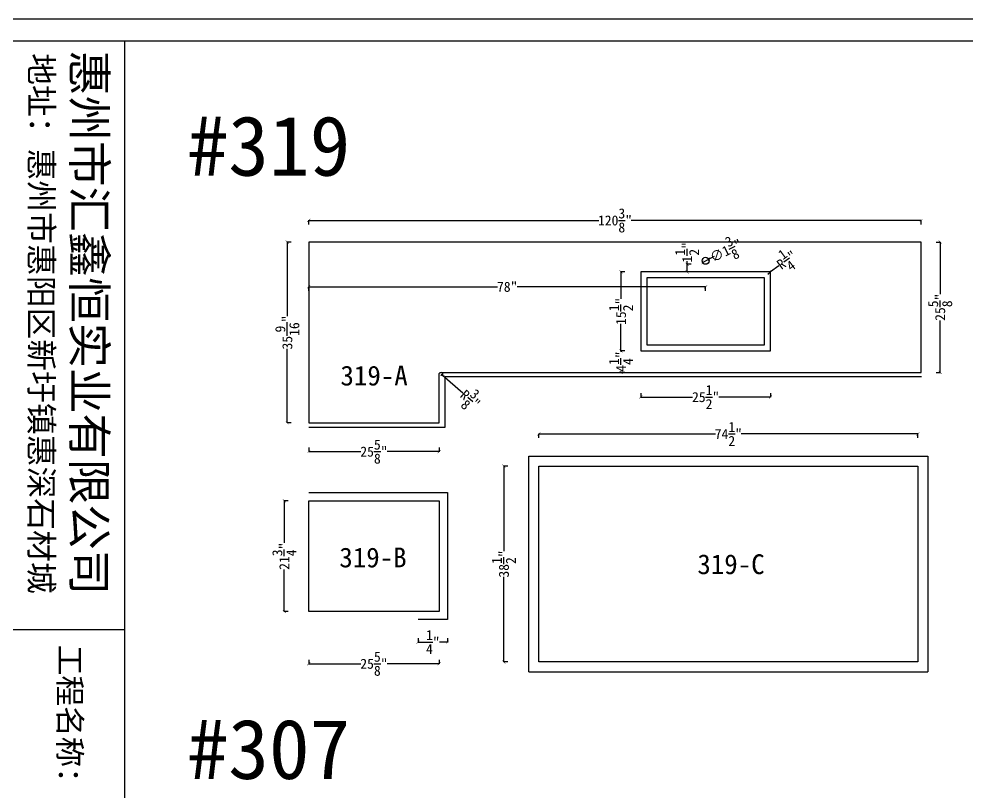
# Model space of a CAD drawing. Header units: millimetres. Extents: x 3183 to 64783, y -8707 to 2293.
# Drawn here: x 18934 to 23667, y -1568 to 2293 of the extents above; entities that cross this region are included whole.
import ezdxf
from ezdxf.lldxf.tags import DXFTag

# ---------------------------------------------------------------- set-up
doc = ezdxf.new("R2010")
doc.units = ezdxf.units.MM
for name, color, linetype in [('大样', 3, 'Continuous'), ('标注', 1, 'Continuous'), ('框', 4, 'Continuous'), ('编号', 6, 'Continuous')]:
    doc.layers.add(name, color=color, linetype=linetype)
doc.styles.get("Standard").update_dxf_attribs({"font": 'arial.ttf'})
doc.styles.add('样式 1', font='NSimSun.ttf')
tags = doc.linetypes.add('MB', pattern='A,0.5,-0.2,["MB",Standard,S=0.1,R=0,X=-0.1,Y=-0.05],-0.2', length=0.9).pattern_tags.tags
tags[6] = DXFTag(74, 10)
doc.linetypes.add('ZIGZAG', pattern='A,0.00254,-5.08,[131,ltypeshp.shx,S=5.08,R=0,X=-5.08,Y=0],-10.16,[131,ltypeshp.shx,S=5.08,R=180,X=5.08,Y=0],-5.08', length=20.32254)
doc.dimstyles.new('英寸', dxfattribs={"dimtxt": 50, "dimasz": 15, "dimexe": 1, "dimexo": 0.5, "dimtad": 0, "dimdec": 4, "dimlfac": 0.03937, "dimlunit": 5, "dimtxsty": '样式 1', "dimblk": 'ARCHTICK', "dimcen": 2.5, "dimclrt": 1, "dimadec": 0, "dimazin": 0, "dimtfac": 1, "dimtdec": 4, "dimtmove": 0, "dimatfit": 3, "dimfxl": 20, "dimfxlon": 1, "dimtolj": 1, "dimarcsym": 0})

# ---------------------------------------------------------------- blocks, each defined once
blk = doc.blocks.new('框')
at = {"layer": '框'}
for p, q in [((16501.7, -6593.4), (26301.7, -6593.4)), ((19174.7, -6593.4), (19174.7, -7291.7))]:
    blk.add_line(p, q, dxfattribs=at)
for points in [[(16401.7, -391.7), (26401.7, -391.7), (26401.7, -7391.7), (16401.7, -7391.7)], [(16501.7, -491.7), (26301.7, -491.7), (26301.7, -7291.7), (16501.7, -7291.7)]]:
    blk.add_lwpolyline(points, close=True, dxfattribs=at)
at = {"layer": '框', "style": '样式 1'}
for s, height, p in [('惠州市汇鑫恒实业有限公司', 151.106, (16544.1, -6828.5)), ('地址：惠州市惠阳区新圩镇惠深石材城', 105.84, (16557.1, -7023.4))]:
    blk.add_text(s, height=height, dxfattribs=at).set_placement(p)
for tag, p in [('制图人：', (20840.1, -6764.8)), ('出图日期：', (22426.6, -6767.5)), ('图号：', (24401.3, -6776.7)), ('工程名称：', (19243.4, -6892.1)), ('车间确认：', (20840.1, -7012.5)), ('出货日期：', (22426.6, -7010.9)), ('工程编号：', (24384.7, -7131.5)), ('位置：', (19243.4, -7239.7)), ('确认：', (20840.1, -7240)), ('单位：', (22426.6, -7248.8))]:
    blk.add_attdef(tag, p, '', height=101.9, dxfattribs=at)
blk = doc.blocks.new('_ArchTick')
at = {"color": 0, "linetype": 'ByBlock', "const_width": 0.15}
blk.add_lwpolyline([(-0.5, -0.5), (0.5, 0.5)], dxfattribs=at)
blk = doc.blocks.new('*D165')
at = {"layer": 'Defpoints', "color": 0, "transparency": 16777216}
for p in [(23421.5, 220.2), (21529.2, -138.2), (23421.5, -138.2)]:
    blk.add_point(p, dxfattribs=at)
at = {"layer": '标注', "color": 0, "lineweight": -2, "transparency": 16777216}
for p, q in [((21529.2, 200.2), (21529.2, 221.2)), ((21529.2, 220.2), (22410.6, 220.2)), ((23421.5, 220.2), (22540.1, 220.2)), ((23421.5, 200.2), (23421.5, 221.2))]:
    blk.add_line(p, q, dxfattribs=at)
at = {"layer": '标注', "color": 0, "lineweight": -2, "transparency": 16777216, "xscale": 15, "yscale": 15, "zscale": 15, "rotation": 180}
blk.add_blockref('_ArchTick', (21529.2, 220.2), dxfattribs=at)
at = {"layer": '标注', "color": 0, "lineweight": -2, "transparency": 16777216, "xscale": 15, "yscale": 15, "zscale": 15}
blk.add_blockref('_ArchTick', (23421.5, 220.2), dxfattribs=at)
at = {"layer": '标注', "color": 1, "transparency": 16777216, "insert": (22475.4, 220.2), "char_height": 50, "attachment_point": 5, "style": '样式 1'}
blk.add_mtext('\\A1;74{\\H1x;\\S1/2;}"', dxfattribs=at)
blk = doc.blocks.new('*D166')
at = {"layer": 'Defpoints', "color": 0, "transparency": 16777216}
for p in [(21354.7, 59.4), (21729.3, 59.4), (21729.3, -918.5)]:
    blk.add_point(p, dxfattribs=at)
at = {"layer": '标注', "color": 0, "lineweight": -2, "transparency": 16777216}
for p, q in [((21374.7, 59.4), (21353.7, 59.4)), ((21354.7, 59.4), (21354.7, -364.6)), ((21354.7, -918.5), (21354.7, -494.4)), ((21374.7, -918.5), (21353.7, -918.5))]:
    blk.add_line(p, q, dxfattribs=at)
at = {"layer": '标注', "color": 0, "lineweight": -2, "transparency": 16777216, "xscale": 15, "yscale": 15, "zscale": 15}
for p, rotation in [((21354.7, 59.4), 90), ((21354.7, -918.5), 270)]:
    blk.add_blockref('_ArchTick', p, dxfattribs=dict(at, rotation=rotation))
at = {"layer": '标注', "color": 1, "transparency": 16777216, "insert": (21354.7, -429.5), "char_height": 50, "attachment_point": 5, "rotation": 90, "style": '样式 1'}
blk.add_mtext('\\A1;38{\\H1x;\\S1/2;}"', dxfattribs=at)
blk = doc.blocks.new('*D172')
at = {"layer": 'Defpoints', "color": 0, "transparency": 16777216}
for p in [(22269.6, 1067.2), (22362, 1067.2), (22362, 1029.1)]:
    blk.add_point(p, dxfattribs=at)
at = {"layer": '标注', "color": 0, "lineweight": -2, "transparency": 16777216}
for p, q in [((22289.6, 1067.2), (22268.6, 1067.2)), ((22269.6, 1067.2), (22269.6, 1082.2)), ((22269.6, 1029.1), (22269.6, 1067.2)), ((22289.6, 1029.1), (22268.6, 1029.1))]:
    blk.add_line(p, q, dxfattribs=at)
at = {"layer": '标注', "color": 0, "lineweight": -2, "transparency": 16777216, "xscale": 15, "yscale": 15, "zscale": 15}
for p, rotation in [((22269.6, 1067.2), 90), ((22269.6, 1029.1), 270)]:
    blk.add_blockref('_ArchTick', p, dxfattribs=dict(at, rotation=rotation))
at = {"layer": '标注', "color": 1, "transparency": 16777216, "insert": (22269.6, 1127.2), "char_height": 50, "attachment_point": 5, "rotation": 90, "style": '样式 1'}
blk.add_mtext('\\A1;1{\\H1x;\\S1/2;}"', dxfattribs=at)
blk = doc.blocks.new('*D173')
at = {"layer": 'Defpoints', "color": 0, "transparency": 16777216}
for p in [(22377.6, 1092.4), (22346.3, 1076.9)]:
    blk.add_point(p, dxfattribs=at)
at = {"layer": '标注', "color": 0, "lineweight": -2, "transparency": 16777216}
for p in [(22346.3, 1076.9), (22404.5, 1105.7)]:
    blk.add_line(p, (22377.6, 1092.4), dxfattribs=at)
at = {"layer": '标注', "color": 0, "lineweight": -2, "transparency": 16777216, "xscale": 15, "yscale": 15, "zscale": 15}
for p, rotation in [((22377.6, 1092.4), 206.362346769174), ((22346.3, 1076.9), 26.36234676917398)]:
    blk.add_blockref('_ArchTick', p, dxfattribs=dict(at, rotation=rotation))
at = {"layer": '标注', "color": 1, "transparency": 16777216, "insert": (22463.9, 1135.1), "char_height": 50, "attachment_point": 5, "rotation": 26.3623, "style": '样式 1'}
blk.add_mtext('\\A1;∅1{\\H1x;\\S3/8;}"', dxfattribs=at)
blk = doc.blocks.new('*D171')
at = {"layer": 'Defpoints', "color": 0, "transparency": 16777216}
for p in [(22671.8, 1018.7), (22685.8, 1029.1)]:
    blk.add_point(p, dxfattribs=at)
at = {"layer": '标注', "color": 0, "lineweight": -2, "transparency": 16777216}
for p in [(22727, 1059.5), (22671.8, 1018.7)]:
    blk.add_line(p, (22685.8, 1029.1), dxfattribs=at)
at = {"layer": '标注', "color": 0, "lineweight": -2, "transparency": 16777216, "xscale": 15, "yscale": 15, "zscale": 15, "rotation": 216.456485852191}
blk.add_blockref('_ArchTick', (22685.8, 1029.1), dxfattribs=at)
at = {"layer": '标注', "color": 1, "transparency": 16777216, "insert": (22766.8, 1088.9), "char_height": 50, "attachment_point": 5, "rotation": 36.4565, "style": '样式 1'}
blk.add_mtext('\\A1;R\\S1/4;"', dxfattribs=at)
blk = doc.blocks.new('*D192')
at = {"layer": 'Defpoints', "color": 0, "transparency": 16777216}
for p in [(23438.3, 1286.5), (20380.8, 1178.3), (23438.3, 1178.3)]:
    blk.add_point(p, dxfattribs=at)
at = {"layer": '标注', "color": 0, "lineweight": -2, "transparency": 16777216}
for p, q in [((20380.8, 1266.5), (20380.8, 1287.5)), ((20380.8, 1286.5), (21828.3, 1286.5)), ((23438.3, 1286.5), (21990.7, 1286.5)), ((23438.3, 1266.5), (23438.3, 1287.5))]:
    blk.add_line(p, q, dxfattribs=at)
at = {"layer": '标注', "color": 0, "lineweight": -2, "transparency": 16777216, "xscale": 15, "yscale": 15, "zscale": 15, "rotation": 180}
blk.add_blockref('_ArchTick', (20380.8, 1286.5), dxfattribs=at)
at = {"layer": '标注', "color": 0, "lineweight": -2, "transparency": 16777216, "xscale": 15, "yscale": 15, "zscale": 15}
blk.add_blockref('_ArchTick', (23438.3, 1286.5), dxfattribs=at)
at = {"layer": '标注', "color": 1, "transparency": 16777216, "insert": (21909.5, 1286.5), "char_height": 50, "attachment_point": 5, "style": '样式 1'}
blk.add_mtext('\\A1;120{\\H1x;\\S3/8;}"', dxfattribs=at)
blk = doc.blocks.new('*D193')
at = {"layer": 'Defpoints', "color": 0, "transparency": 16777216}
for p in [(20380.8, 1178.3), (20273.6, 275), (20380.8, 275)]:
    blk.add_point(p, dxfattribs=at)
at = {"layer": '标注', "color": 0, "lineweight": -2, "transparency": 16777216}
for p, q in [((20293.6, 1178.3), (20272.6, 1178.3)), ((20273.6, 1178.3), (20273.6, 807.6)), ((20273.6, 275), (20273.6, 645.7)), ((20293.6, 275), (20272.6, 275))]:
    blk.add_line(p, q, dxfattribs=at)
at = {"layer": '标注', "color": 0, "lineweight": -2, "transparency": 16777216, "xscale": 15, "yscale": 15, "zscale": 15}
for p, rotation in [((20273.6, 1178.3), 90), ((20273.6, 275), 270)]:
    blk.add_blockref('_ArchTick', p, dxfattribs=dict(at, rotation=rotation))
at = {"layer": '标注', "color": 1, "transparency": 16777216, "insert": (20273.6, 726.7), "char_height": 50, "attachment_point": 5, "rotation": 90, "style": '样式 1'}
blk.add_mtext('\\A1;35{\\H1x;\\S9/16;}"', dxfattribs=at)
blk = doc.blocks.new('*D194')
at = {"layer": 'Defpoints', "color": 0, "transparency": 16777216}
for p in [(20380.8, 954.5), (20380.8, 635.4), (22362, 635.4)]:
    blk.add_point(p, dxfattribs=at)
at = {"layer": '标注', "color": 0, "lineweight": -2, "transparency": 16777216}
for p, q in [((20380.8, 934.5), (20380.8, 955.5)), ((20380.8, 954.5), (21322.3, 954.5)), ((22362, 954.5), (21420.5, 954.5)), ((22362, 934.5), (22362, 955.5))]:
    blk.add_line(p, q, dxfattribs=at)
at = {"layer": '标注', "color": 0, "lineweight": -2, "transparency": 16777216, "xscale": 15, "yscale": 15, "zscale": 15, "rotation": 180}
blk.add_blockref('_ArchTick', (20380.8, 954.5), dxfattribs=at)
at = {"layer": '标注', "color": 0, "lineweight": -2, "transparency": 16777216, "xscale": 15, "yscale": 15, "zscale": 15}
blk.add_blockref('_ArchTick', (22362, 954.5), dxfattribs=at)
at = {"layer": '标注', "color": 1, "transparency": 16777216, "insert": (21371.4, 954.5), "char_height": 50, "attachment_point": 5, "style": '样式 1'}
blk.add_mtext('\\A1;78"', dxfattribs=at)
blk = doc.blocks.new('*D195')
at = {"layer": 'Defpoints', "color": 0, "transparency": 16777216}
for p in [(21939.4, 1029.1), (22096.6, 1029.1), (22096.6, 635.4)]:
    blk.add_point(p, dxfattribs=at)
at = {"layer": '标注', "color": 0, "lineweight": -2, "transparency": 16777216}
for p, q in [((21959.4, 1029.1), (21938.4, 1029.1)), ((21939.4, 1029.1), (21939.4, 895.1)), ((21939.4, 635.4), (21939.4, 769.3)), ((21959.4, 635.4), (21938.4, 635.4))]:
    blk.add_line(p, q, dxfattribs=at)
at = {"layer": '标注', "color": 0, "lineweight": -2, "transparency": 16777216, "xscale": 15, "yscale": 15, "zscale": 15}
for p, rotation in [((21939.4, 1029.1), 90), ((21939.4, 635.4), 270)]:
    blk.add_blockref('_ArchTick', p, dxfattribs=dict(at, rotation=rotation))
at = {"layer": '标注', "color": 1, "transparency": 16777216, "insert": (21939.4, 832.2), "char_height": 50, "attachment_point": 5, "rotation": 90, "style": '样式 1'}
blk.add_mtext('\\A1;15{\\H1x;\\S1/2;}"', dxfattribs=at)
blk = doc.blocks.new('*D196')
at = {"layer": 'Defpoints', "color": 0, "transparency": 16777216}
for p in [(22162, 635.4), (21939.4, 527.4), (22162, 527.4)]:
    blk.add_point(p, dxfattribs=at)
at = {"layer": '标注', "color": 0, "lineweight": -2, "transparency": 16777216}
for p, q in [((21959.4, 635.4), (21938.4, 635.4)), ((21939.4, 635.4), (21939.4, 630.8)), ((21959.4, 527.4), (21938.4, 527.4)), ((21939.4, 527.4), (21939.4, 532))]:
    blk.add_line(p, q, dxfattribs=at)
at = {"layer": '标注', "color": 0, "lineweight": -2, "transparency": 16777216, "xscale": 15, "yscale": 15, "zscale": 15}
for p, rotation in [((21939.4, 635.4), 90), ((21939.4, 527.4), 270)]:
    blk.add_blockref('_ArchTick', p, dxfattribs=dict(at, rotation=rotation))
at = {"layer": '标注', "color": 1, "transparency": 16777216, "insert": (21939.4, 581.4), "char_height": 50, "attachment_point": 5, "rotation": 90, "style": '样式 1'}
blk.add_mtext('\\A1;4{\\H1x;\\S1/4;}"', dxfattribs=at)
blk = doc.blocks.new('*D197')
at = {"layer": 'Defpoints', "color": 0, "transparency": 16777216}
for p in [(22038.1, 723.8), (22685.8, 723.8), (22685.8, 404.2)]:
    blk.add_point(p, dxfattribs=at)
at = {"layer": '标注', "color": 0, "lineweight": -2, "transparency": 16777216}
for p, q in [((22038.1, 424.2), (22038.1, 403.2)), ((22038.1, 404.2), (22296.8, 404.2)), ((22685.8, 404.2), (22427.1, 404.2)), ((22685.8, 424.2), (22685.8, 403.2))]:
    blk.add_line(p, q, dxfattribs=at)
at = {"layer": '标注', "color": 0, "lineweight": -2, "transparency": 16777216, "xscale": 15, "yscale": 15, "zscale": 15, "rotation": 180}
blk.add_blockref('_ArchTick', (22038.1, 404.2), dxfattribs=at)
at = {"layer": '标注', "color": 0, "lineweight": -2, "transparency": 16777216, "xscale": 15, "yscale": 15, "zscale": 15}
blk.add_blockref('_ArchTick', (22685.8, 404.2), dxfattribs=at)
at = {"layer": '标注', "color": 1, "transparency": 16777216, "insert": (22362, 404.2), "char_height": 50, "attachment_point": 5, "style": '样式 1'}
blk.add_mtext('\\A1;25{\\H1x;\\S1/2;}"', dxfattribs=at)
blk = doc.blocks.new('*D198')
at = {"layer": 'Defpoints', "color": 0, "transparency": 16777216}
for p in [(23358.7, 1178.3), (23532.5, 1178.3), (23358.7, 527.4)]:
    blk.add_point(p, dxfattribs=at)
at = {"layer": '标注', "color": 0, "lineweight": -2, "transparency": 16777216}
for p, q in [((23512.5, 1178.3), (23533.5, 1178.3)), ((23532.5, 1178.3), (23532.5, 918.4)), ((23532.5, 527.4), (23532.5, 787.3)), ((23512.5, 527.4), (23533.5, 527.4))]:
    blk.add_line(p, q, dxfattribs=at)
at = {"layer": '标注', "color": 0, "lineweight": -2, "transparency": 16777216, "xscale": 15, "yscale": 15, "zscale": 15}
for p, rotation in [((23532.5, 1178.3), 90), ((23532.5, 527.4), 270)]:
    blk.add_blockref('_ArchTick', p, dxfattribs=dict(at, rotation=rotation))
at = {"layer": '标注', "color": 1, "transparency": 16777216, "insert": (23532.5, 852.9), "char_height": 50, "attachment_point": 5, "rotation": 90, "style": '样式 1'}
blk.add_mtext('\\A1;25{\\H1x;\\S5/8;}"', dxfattribs=at)
blk = doc.blocks.new('*D199')
at = {"layer": 'Defpoints', "color": 0, "transparency": 16777216}
for p in [(20380.8, 437.5), (21031.6, 437.5), (21031.6, 131.9)]:
    blk.add_point(p, dxfattribs=at)
at = {"layer": '标注', "color": 0, "lineweight": -2, "transparency": 16777216}
for p, q in [((20380.8, 151.9), (20380.8, 130.9)), ((21031.6, 151.9), (21031.6, 130.9)), ((20380.8, 131.9), (20640.6, 131.9)), ((21031.6, 131.9), (20771.8, 131.9))]:
    blk.add_line(p, q, dxfattribs=at)
at = {"layer": '标注', "color": 0, "lineweight": -2, "transparency": 16777216, "xscale": 15, "yscale": 15, "zscale": 15, "rotation": 180}
blk.add_blockref('_ArchTick', (20380.8, 131.9), dxfattribs=at)
at = {"layer": '标注', "color": 0, "lineweight": -2, "transparency": 16777216, "xscale": 15, "yscale": 15, "zscale": 15}
blk.add_blockref('_ArchTick', (21031.6, 131.9), dxfattribs=at)
at = {"layer": '标注', "color": 1, "transparency": 16777216, "insert": (20706.2, 131.9), "char_height": 50, "attachment_point": 5, "style": '样式 1'}
blk.add_mtext('\\A1;25{\\H1x;\\S5/8;}"', dxfattribs=at)
blk = doc.blocks.new('*D206')
at = {"layer": 'Defpoints', "color": 0, "transparency": 16777216}
for p in [(21041.2, 517.9), (21048.4, 511.7)]:
    blk.add_point(p, dxfattribs=at)
at = {"layer": '标注', "color": 0, "lineweight": -2, "transparency": 16777216}
for p in [(21041.2, 517.9), (21150.5, 424.4)]:
    blk.add_line(p, (21048.4, 511.7), dxfattribs=at)
blk.add_arc((21041.2, 517.9), 9.53, 313.456, 86.9923, dxfattribs=at)
at = {"layer": '标注', "color": 0, "lineweight": -2, "transparency": 16777216, "xscale": 15, "yscale": 15, "zscale": 15, "rotation": 139.4712884906197}
blk.add_blockref('_ArchTick', (21048.4, 511.7), dxfattribs=at)
at = {"layer": '标注', "color": 1, "transparency": 16777216, "insert": (21187.3, 392.9), "char_height": 50, "attachment_point": 5, "rotation": 319.4713, "style": '样式 1'}
blk.add_mtext('\\A1;R{\\H1x;\\S3/8;}"', dxfattribs=at)
blk = doc.blocks.new('*D214')
at = {"layer": 'Defpoints', "color": 0, "transparency": 16777216}
for p in [(20380.8, -234.3), (21031.6, -234.3), (21031.6, -927.6)]:
    blk.add_point(p, dxfattribs=at)
at = {"layer": '标注', "color": 0, "lineweight": -2, "transparency": 16777216}
for p, q in [((20380.8, -907.6), (20380.8, -928.6)), ((20380.8, -927.6), (20640.6, -927.6)), ((21031.6, -927.6), (20771.8, -927.6)), ((21031.6, -907.6), (21031.6, -928.6))]:
    blk.add_line(p, q, dxfattribs=at)
at = {"layer": '标注', "color": 0, "lineweight": -2, "transparency": 16777216, "xscale": 15, "yscale": 15, "zscale": 15, "rotation": 180}
blk.add_blockref('_ArchTick', (20380.8, -927.6), dxfattribs=at)
at = {"layer": '标注', "color": 0, "lineweight": -2, "transparency": 16777216, "xscale": 15, "yscale": 15, "zscale": 15}
blk.add_blockref('_ArchTick', (21031.6, -927.6), dxfattribs=at)
at = {"layer": '标注', "color": 1, "transparency": 16777216, "insert": (20706.2, -927.6), "char_height": 50, "attachment_point": 5, "style": '样式 1'}
blk.add_mtext('\\A1;25{\\H1x;\\S5/8;}"', dxfattribs=at)
blk = doc.blocks.new('*D215')
at = {"layer": 'Defpoints', "color": 0, "transparency": 16777216}
for p in [(20380.8, -114.5), (20258.7, -666.9), (20380.8, -666.9)]:
    blk.add_point(p, dxfattribs=at)
at = {"layer": '标注', "color": 0, "lineweight": -2, "transparency": 16777216}
for p, q in [((20278.7, -114.5), (20257.7, -114.5)), ((20258.7, -114.5), (20258.7, -324)), ((20258.7, -666.9), (20258.7, -457.4)), ((20278.7, -666.9), (20257.7, -666.9))]:
    blk.add_line(p, q, dxfattribs=at)
at = {"layer": '标注', "color": 0, "lineweight": -2, "transparency": 16777216, "xscale": 15, "yscale": 15, "zscale": 15}
for p, rotation in [((20258.7, -114.5), 90), ((20258.7, -666.9), 270)]:
    blk.add_blockref('_ArchTick', p, dxfattribs=dict(at, rotation=rotation))
at = {"layer": '标注', "color": 1, "transparency": 16777216, "insert": (20258.7, -390.7), "char_height": 50, "attachment_point": 5, "rotation": 90, "style": '样式 1'}
blk.add_mtext('\\A1;21{\\H1x;\\S3/4;}"', dxfattribs=at)
blk = doc.blocks.new('*D216')
at = {"layer": 'Defpoints', "color": 0, "transparency": 16777216}
for p in [(20926.8, -706.8), (21073.5, -706.8), (21073.5, -819.8)]:
    blk.add_point(p, dxfattribs=at)
at = {"layer": '标注', "color": 0, "lineweight": -2, "transparency": 16777216}
for p, q in [((20926.8, -799.8), (20926.8, -820.8)), ((21073.5, -799.8), (21073.5, -820.8)), ((20926.8, -819.8), (20967.4, -819.8)), ((21073.5, -819.8), (21032.9, -819.8))]:
    blk.add_line(p, q, dxfattribs=at)
at = {"layer": '标注', "color": 0, "lineweight": -2, "transparency": 16777216, "xscale": 15, "yscale": 15, "zscale": 15, "rotation": 180}
blk.add_blockref('_ArchTick', (20926.8, -819.8), dxfattribs=at)
at = {"layer": '标注', "color": 0, "lineweight": -2, "transparency": 16777216, "xscale": 15, "yscale": 15, "zscale": 15}
blk.add_blockref('_ArchTick', (21073.5, -819.8), dxfattribs=at)
at = {"layer": '标注', "color": 1, "transparency": 16777216, "insert": (21000.2, -819.8), "char_height": 50, "attachment_point": 5, "style": '样式 1'}
blk.add_mtext('\\A1;\\S1/4;"', dxfattribs=at)

msp = doc.modelspace()

# ---------------------------------------------------------------- linework, layer by layer
msp.add_lwpolyline([(23438.28712, 1178.30084), (20380.76212, 1178.30084), (20380.76212, 275.01284), (21031.63712, 275.01284), (21031.63712, 517.90084, -0.4142135624), (21041.16212, 527.42584), (23438.28712, 527.42584)], format="xyb", close=True)
for points in [[(22038.11212, 635.37584), (22685.81212, 635.37584), (22685.81212, 1029.07584), (22038.11212, 1029.07584)], [(21529.2209, 59.43112), (23421.5209, 59.43112), (23421.5209, -918.46888), (21529.2209, -918.46888)], [(20380.76212, -114.45337), (21031.63712, -114.45337), (21031.63712, -666.90337), (20380.76212, -666.90337)]]:
    msp.add_lwpolyline(points, close=True)
msp.add_circle((22361.96212, 1084.63834), 17.4625)
at = {"layer": '大样', "linetype": 'MB', "ltscale": 400}
msp.add_line((21479.2209, -968.46888), (23471.5209, -968.46888), dxfattribs=at)
at = {"layer": '大样', "linetype": 'ZIGZAG', "ltscale": 5}
msp.add_lwpolyline([(22068.11212, 665.37584), (22655.81212, 665.37584), (22655.81212, 999.07584), (22068.11212, 999.07584)], close=True, dxfattribs=at)
for points in [[(20381.09602, 254.10256), (21061.87956, 254.10256), (21061.87956, 507.59204), (23439.39831, 507.59204)], [(21479.2209, -968.46888), (21479.2209, 109.43112), (23471.5209, 109.43112), (23471.5209, -968.46888)], [(20380.76212, -71.63983), (21073.5251, -71.63983), (21073.5251, -706.82842), (20926.8481, -706.82842)]]:
    msp.add_lwpolyline(points, dxfattribs=at)

# ---------------------------------------------------------------- block references
at = {"layer": '框'}
ref = msp.add_blockref('框', (26713.73076, 20334.46211), dxfattribs=dict(at, xscale=1.1, yscale=1.1, zscale=1.1, rotation=270))
ref.add_attrib('工程名称：', '工程名称：', (19132.40793, -833.3053), dxfattribs={"height": 112.081678, "rotation": 270, "style": '样式 1'})

# ---------------------------------------------------------------- texts
at = {"style": '样式 1'}
for s, p in [('#319', (19775.47693, 1509.70331)), ('#307', (19775.47693, -1503.08731))]:
    msp.add_text(s, height=298.833937, dxfattribs=at).set_placement(p)
at = {"layer": '编号', "style": '样式 1'}
for s, p in [('319-A', (20539.00825, 462.07824)), ('319-B', (20533.35688, -446.21243)), ('319-C', (22320.43035, -479.99028))]:
    msp.add_text(s, height=98.784974, dxfattribs=at).set_placement(p)

# ---------------------------------------------------------------- dimensions: what is measured, and where the dimension line sits
at = {"layer": '标注'}
for base, p1, p2, picture, middle in [((23438.28712, 1286.48801), (20380.76212, 1178.30084), (23438.28712, 1178.30084), '*D192', (21909.52462, 1286.48801)), ((20380.76212, 954.50949), (22361.96212, 635.37584), (20380.76212, 635.37584), '*D194', (21371.36212, 954.50949)), ((22685.81212, 404.15895), (22038.11212, 723.81384), (22685.81212, 723.81384), '*D197', (22361.96212, 404.15895)), ((21031.63712, 131.94263), (20380.76212, 437.52837), (21031.63712, 437.52837), '*D199', (20706.19962, 131.94263)), ((23421.5209, 220.20246), (21529.2209, -138.16001), (23421.5209, -138.16001), '*D165', (22475.3709, 220.20246)), ((21031.63712, -927.63582), (20380.76212, -234.27908), (21031.63712, -234.27908), '*D214', (20706.19962, -927.63582))]:
    dim = msp.add_linear_dim(base=base, p1=p1, p2=p2, dimstyle='英寸', override={"dimpost": '"'}, dxfattribs=at)
    dim.commit()
    dim.dimension.update_dxf_attribs({"geometry": picture, "text_midpoint": middle})
for base, p1, p2, picture, middle in [((20273.55909, 275.01284), (20380.76212, 1178.30084), (20380.76212, 275.01284), '*D193', (20273.55909, 726.65684)), ((22269.58381, 1067.17584), (22361.96212, 1029.07584), (22361.96212, 1067.17584), '*D172', (22269.58381, 1127.21425)), ((23532.49323, 1178.30084), (23358.7117, 527.42584), (23358.7117, 1178.30084), '*D198', (23532.49323, 852.86334)), ((21939.35724, 1029.07584), (22096.63751, 635.37584), (22096.63751, 1029.07584), '*D195', (21939.35724, 832.22584)), ((21939.35724, 527.42584), (22162.02373, 635.37584), (22162.02373, 527.42584), '*D196', (21939.35724, 581.40084)), ((21354.68617, 59.43112), (21729.34968, -918.46888), (21729.34968, 59.43112), '*D166', (21354.68617, -429.51888)), ((20258.67938, -666.90337), (20380.76212, -114.45337), (20380.76212, -666.90337), '*D215', (20258.67938, -390.67837))]:
    dim = msp.add_linear_dim(base=base, p1=p1, p2=p2, angle=90, dimstyle='英寸', override={"dimpost": '"'}, dxfattribs=at)
    dim.commit()
    dim.dimension.update_dxf_attribs({"geometry": picture, "text_midpoint": middle})
dim = msp.add_diameter_dim_2p(p1=(22346.31566, 1076.88418), p2=(22377.60859, 1092.3925), dimstyle='英寸', override={"dimpost": '"'}, dxfattribs=at)
dim.commit()
dim.dimension.update_dxf_attribs({"geometry": '*D173', "text_midpoint": (22463.8646, 1135.13972)})
dim = msp.add_radius_dim(center=(22671.76689, 1018.69941), mpoint=(22685.81212, 1029.07584), text='R\\S1/4;"', dimstyle='英寸', override={"dimpost": '"'}, dxfattribs=at)
dim.commit()
dim.dimension.update_dxf_attribs({"geometry": '*D171', "text_midpoint": (22766.83689, 1088.93584), "dimtype": 164})
dim = msp.add_radius_dim(center=(21041.16212, 517.90084), mpoint=(21048.40189, 511.71122), dimstyle='英寸', override={"dimpost": '"'}, dxfattribs=at)
dim.commit()
dim.dimension.update_dxf_attribs({"geometry": '*D206', "text_midpoint": (21187.31383, 392.94877), "dimtype": 164})
dim = msp.add_linear_dim(base=(21073.5251, -819.8143), p1=(20926.8481, -706.82842), p2=(21073.5251, -706.82842), text='\\S1/4;"', dimstyle='英寸', override={"dimpost": '"'}, dxfattribs=at)
dim.commit()
dim.dimension.update_dxf_attribs({"geometry": '*D216', "text_midpoint": (21000.1866, -819.8143)})

doc.saveas('drawing.dxf')
